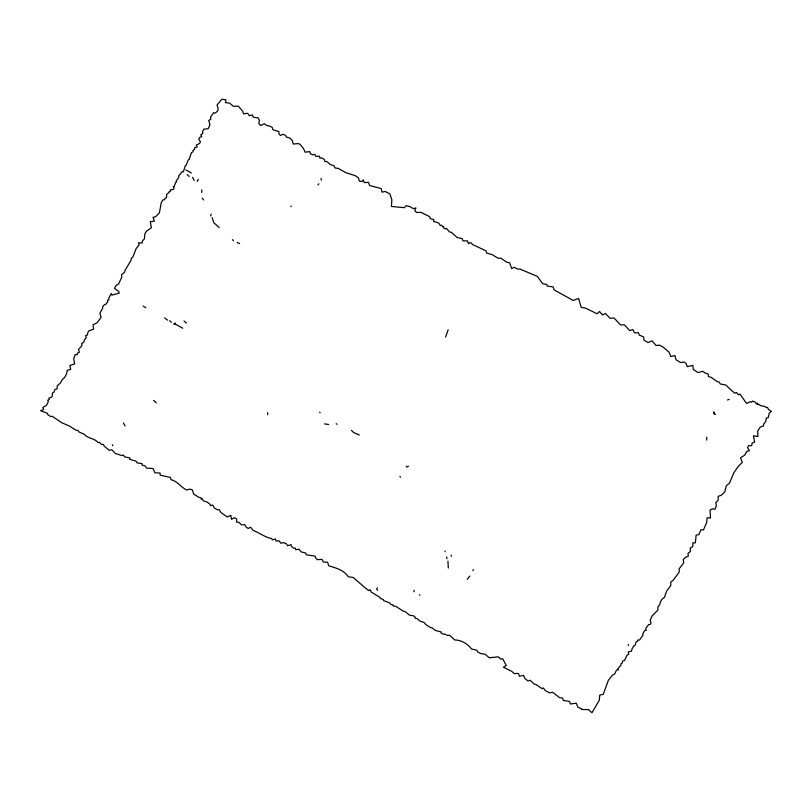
<?xml version="1.0" encoding="UTF-8"?>
<svg xmlns="http://www.w3.org/2000/svg" width="812" height="812" viewBox="0 0 812 812"><rect width="100%" height="100%" fill="white"/><g stroke="black" fill="none" stroke-linecap="round" stroke-linejoin="round"><path stroke-width="1.22" d="M321.278 180.193L321.095 178.457M201.64 192.454L201.823 189.886M447.95 561.112L448.295 568.035M267.544 414.668L267.737 412.658M445.067 551.774L445.159 551.074M192.586 177.31L194.129 180.477M445.575 336.99L448.163 329.855M210.511 215.88L211.282 214.226M414.211 590.273L413.876 591.796M706.653 440.134L706.816 437.12M290.909 206.684L291.305 206.055M198.372 179.35L197.214 181.188L197.661 180.934M377.418 587.827L376.636 588.974L377.55 590.375M469.823 576.043L467.215 579.362M472.787 570.552L473.599 569.709M727.481 399.991L729.227 399.362M317.989 185.004L318.852 183.745M328.606 424.493L324.567 423.905M408.497 466.2L406.741 467.001L406.233 466.2M320.202 412.76L319.563 412.202M239.641 243.559L237.185 242.473M156.33 402.793L153.559 400.377M359.31 434.968L353.616 432.563L351.423 430.269M191.348 172.986L185.948 169.962M182.741 328.21L175.219 324.039M336.168 423.742L337.163 424.24M143.115 306.033L145.825 307.758M400.407 477.294L399.971 476.36M164.734 317.928L167.556 320.131M189.166 176.427L187.125 174.58M171.444 322.303L169.708 320.649M183.969 320.984L186.425 323.044M112.787 445.747L112.3 444.661M219.22 227.583L213.789 222.671L212.145 217.646M232.435 239.621L233.42 240.768M202.178 198.118L203.69 199.945M123.373 423.001L125.099 425.965M419.56 594.638L419.916 595.257M628.183 644.444L628.458 645.54M446.671 556.87L446.976 558.757M451.299 555.073L451.299 556.311M144.566 236.231L144.546 238.657L142.506 240.91L142.009 243.092L138.507 242.717L139.106 244.889L136.122 248.624L132.762 257.252L131.199 258.429L131.148 260.094L125.028 270.416L124.612 272.284L121.516 274.659L121.759 277.186L118.532 284.129L116.106 285.306L114.512 288.321L118.796 291.559L119.181 293.132L111.985 295.101L111.376 293.457L108.798 298.055L108.859 299.912L107.529 300.257L107.773 301.658L105.631 304.47L104.636 304.541L102.606 306.672L102.637 308.195L99.947 313.209L101.043 317.401L97.085 322.74L93.055 324.8L93.624 329.154L88.427 331.093L87.097 335.255L85.636 335.64L86.214 337.883L84.306 340.035L83.89 342.106L81.687 343.547L82.002 345.151L81.119 346.653L78.5 349.444L79.343 352.246L77.191 353.291L77.221 354.641L75.151 354.732L73.679 358.995L74.694 363.857L69.842 365.532L70.705 369.257L67.203 370.424C67.031 373.885 65.193 377.57 62.341 379.529L60.23 383.244L57.307 385.7L57.033 388.958L55.003 389.324L54.039 392.084L52.618 392.775L51.978 396.916L48.882 398.154L49.258 399.666L47.715 400.214L48.294 401.727L46.568 405.239L42.874 407.492L43.615 409.451L40.6 410.75L47.451 413.267L47.675 414.526L50.791 416.607L52.069 416.221L61.824 422.758L69.467 426.077L75.76 430.045L78.328 430.736L79.129 432.035L84.336 434.298C87.899 438.764 94.588 437.993 98.14 442.692L99.541 442.327L101.591 444.55L103.418 444.367L104.119 446.062L109.285 450.335L111.792 449.716L115.365 453.472L121.79 455.562L123.221 454.994L124.693 456.892L130.021 457.968L129.504 459.287L136.03 461.125L137.137 462.911L141.948 463.571L142.191 465.266L144.922 465.743L146.586 468.088L153.082 468.575L154.909 472.777L160.065 473.051L160.147 475.162L170.51 477.456L171.078 479.719C177.747 481.1 180.924 487.768 187.024 490.032L189.46 489.128L192.18 489.727L193.753 494.051L198.849 497.299L201.224 497.949L201.153 499.207L202.33 498.751L203.162 500.73L206.989 501.989L210.135 504.364L210.511 505.653L212.622 505.023L214.53 508.18L217.535 509.824L219.057 509.479L220.965 512.575L225.472 515.742L227.36 516.97L230.791 515.285L231.552 519.375L234.445 517.67L236.698 519.081L236.475 522.014L238.911 522.36L241.418 524.816L244.879 524.714L245.955 526.876L248.117 528.47L250.675 527.262L253.111 530.398C259.404 532.743 264.945 537.382 271.644 538.539L272.304 539.929L275.369 538.965L276.181 541.208L278.82 540.65L281.053 543.309L283.083 542.548L286.433 543.807L287.59 545.725L291.112 544.659L291.264 546.07L293.528 548.293L295.385 548.019L295.629 549.694L298.948 549.288L301.14 551.906L305.769 553.023L306.307 554.799L315.056 556.088L315.706 558.017L317.401 559.681L321.988 559.356L323.389 562.016L327.581 562.229L328.769 565.842C335.894 567.882 344.055 570.156 348.318 576.814L353.23 577.444L365.075 587.797L368.892 590.679L369.541 589.817L370.404 589.979L371.043 591.928L380.117 597.48L380.544 598.576L383.234 599.469L383.711 600.647L389.76 602.92L390.724 604.412L393.241 604.981L393.028 605.853L395.972 606.422L403.544 611.345L404.924 611.446L409.634 615.232L413.409 615.77L415.247 617.181L415.033 618.196L417.084 618.592L419.723 620.957L424.422 622.652L425.732 624.529L430.888 627.757L431.933 627.706L435.232 630.396L441.109 631.929L440.957 632.893L443.494 634.304L444.743 634.04L447.544 635.441L449.472 635.187L454.669 639.937C461.175 640.039 467.621 643.683 471.427 648.91L476.918 650.321L477.832 652.127L480.613 653.498L485.16 654.249L489.23 657.771L498.446 656.847L500.771 659.171L502.658 658.735L506.252 665.424L503.45 667.2L511.844 671.412L514.158 673.574L518.492 673.452L519.426 676.335L523.537 675.371L524.938 678.507L528.155 681.024L530.134 680.233L534.184 684.08L536.032 684.496L542.162 688.738L543.329 687.916L545.217 690.535L549.501 692.88L552.566 692.24L559.793 697.823L562.513 697.944L563.284 700.431L569.486 701.436L570.43 703.974L576.266 703.222L577.982 707.353L581.098 708.5L581.412 709.455L588.558 709.617L591.958 712.763L599.307 700.218L599.763 695.123L603.245 694.331L608.361 680.304L612.583 675.036L614.664 674.001L616.541 670.062L618.511 669.748L617.759 668.783L620.926 665.292L620.835 663.861L622.114 663.171L622.713 660.988L624.499 660.623L626.905 655.254L628.762 654.269L628.346 651.853L631.513 651.163L632.02 648.829L634.06 645.702L634.994 645.489L636.121 641.916L637.582 641.277L637.704 640.049L639.521 640.029L643.145 634.954L642.647 634.233L643.987 631.634L645.114 630.295L646.322 630.396L645.743 628.559L648.646 624.519L650.31 624.458L651.062 622.946L650.128 620.297L652.137 615.902L657.933 610.015L657.852 607.173L659.821 604.473L660.166 602.524L661.831 599.398L664.531 597.185L666.5 591.339L670.813 585.462L670.732 582.092L673.006 580.448L679.258 572.054L679.096 568.948L683.724 562.777L683.298 559.529L685.795 557.073L688.261 556.22L688.099 553.236L690.393 551.5L690.21 547.988L692.737 546.699L692.829 542.923L695.356 542.812L696.138 535.149L698.939 534.56L700.918 529.728L703.456 529.942L706.724 522.319L707.11 517.762L710.48 518.026L710.094 510.109L712.804 508.698L714.956 509.286L716.336 506.059L715.778 502.577L718.072 500.527L718.244 496.305L721.188 495.33L724.751 491.828L726.314 485.738L729.389 483.313L733.754 472.909L738.352 466.24L742.341 462.332L740.493 457.826L744.746 455.106L746.705 451.462L749.446 450.65L747.517 447.615L748.644 445.636L751.668 445.697L752.135 443.078L754.612 442.043L753.434 435.75L757.819 436.491L757.779 430.888L760.316 427.051L763.656 425.935L763.463 424.351L765.767 421.438L766.355 417.947L768.274 417.652L769.299 412.973L771.4 411.4L768.487 409.441L767.523 407.441L766.183 407.604L765.168 406.579L760.093 405.523L759.636 404.518L757.525 404.427L757.555 403.077L756.479 404.051L755.566 402.316L752.734 401.077L751.506 402.275L750.42 401.635L746.512 403.391L740.026 394.155L738.433 394.815L736.454 392.47L734.708 393.282L725.766 385.01L720.173 383.934L719.29 382.066L717.026 381.528L711.18 377.326L708.5 376.666L708.023 373.865L705.131 373.033L702.745 371.297L698.036 372.576L693.245 369.49L692.89 365.37L687.206 366.659L686.262 363.725L684.303 362.061L680.547 362.538L676.031 359.757L674.924 355.524L670.722 356.519L669.078 352.195L663.221 347.171L659.598 345.191L656.005 345.465L652.087 340.867L648.077 342.552L643.957 340.096L643.591 336.919L639.206 335.062L638.516 332.737L634.476 332.788L632.852 329.56L629.635 330.555L624.377 324.83L620.52 324.922L614.075 318.01L610.056 318.284L605.427 313.442L602.463 314.975L599.571 311.483L597.124 313.797L585.868 308.235L581.159 307.332L578.621 298.501L573.12 300.43L554.038 289.833L553.165 286.93L547.278 286.118L546.943 284.515L542.609 283.632L537.432 276.445L520.228 269.148L517.701 269.026L514.26 267.331L511.651 268.549L509.621 262.753L506.678 262.164L500.953 258.236L498.081 258.226L492.143 254.623L486.723 253.131L485.911 250.756L472.452 244.503L471.376 242.971L469.62 242.737L468.554 243.762L467.479 240.9L462.901 240.839L462.231 238.586L457.227 237.551L451.198 232.151L449.645 232.039L446.367 228.324L445.189 228.994L443.393 227.634L443.616 226.426L442.438 226.721L441.667 225.188L440.287 225.492L438.713 222.995L433.527 221.351L433.882 219.646L430.319 218.611L429.568 216.591L421.022 212.409L416.515 212.439L414.729 210.623L415.937 207.923L413.075 208.582L410.253 206.755L406.122 205.659L404.366 207.689L391.465 206.461L391.81 199.701L389.973 194.027L385.233 191.449L382.005 192.16L381.244 188.587L369.653 185.522L368.506 182.375L364.233 182.578L363.167 179.878L361.797 181.583L359.432 181.218L358.325 177.706L355.291 175.696L346.034 172.723L338.056 168.338L335.112 168.013L333.925 165.628L330.342 164.603L326.911 161.527L324.973 161.517L324.15 159.304L321.623 157.822L319.969 158.218L319.451 156.239L315.767 156.34L314.721 154.3L312.559 154.909L310.316 153.61L309.859 151.611L305.099 152.159L303.576 148.687L300.095 144.343L298.217 143.582L293.284 144.059L292.381 140.567L289.427 137.837L286.433 137.167L285.489 135.31L283.002 134.254L280.465 135.523L278.973 133.95L278.902 131.595L272.994 129.727L272.111 127.301L269.716 126.124L266.529 125.454L264.468 123.698L260.723 125.495L258.795 123.525L259.373 120.288L258.094 117.933L253.314 117.202L252.349 114.939L249.335 115.73L247.64 113.244L243.59 113.893L242.666 111.122L238.322 106.169L233.389 106.301L229.603 103.134L225.513 102.627L225.878 99.785L221.879 99.237L217.027 104.992L218.195 108.493L217.728 110.808L215.292 113.152L213.698 112.665L210.582 117.06L210.734 119.394L208.735 120.409L209.983 124.703L208.166 128.682L203.792 129.189L202.523 131.838L202.767 133.564L200.777 134.883L201.68 136.497L199.681 137.522L198.666 139.278L200.473 141.735L199.498 143.521L196.372 144.993L197.225 146.942L194.697 147.713L194.657 149.357L193.053 150.372L193.114 151.773L191.378 152.676L189.105 159.578L188.313 159.802L186.09 165.323L185.319 165.618L183.4 171.789L182.314 171.525L178.782 175.828L178.741 177.686L176.184 180.812L176.478 182.02L175.544 182.67L174.215 186.455L173.22 186.618L174.113 188.1L173.332 189.46L170.5 189.846L170.571 191.104L169.2 191.409L169.282 192.312L166.663 194.393L166.541 197.59L165.283 198.016L164.389 199.853L162.907 199.864L161.253 202.584L159.426 212.785L155.549 216.763L153.082 217.311L154.361 221.118L150.271 221.696L151.408 227.695L146.657 231.055L144.901 233.694L144.566 236.231M175.25 323.227L173.991 324.039L175.25 323.227M714.956 414.506L713.921 413.531L713.697 411.846L714.956 414.506"/></g></svg>
